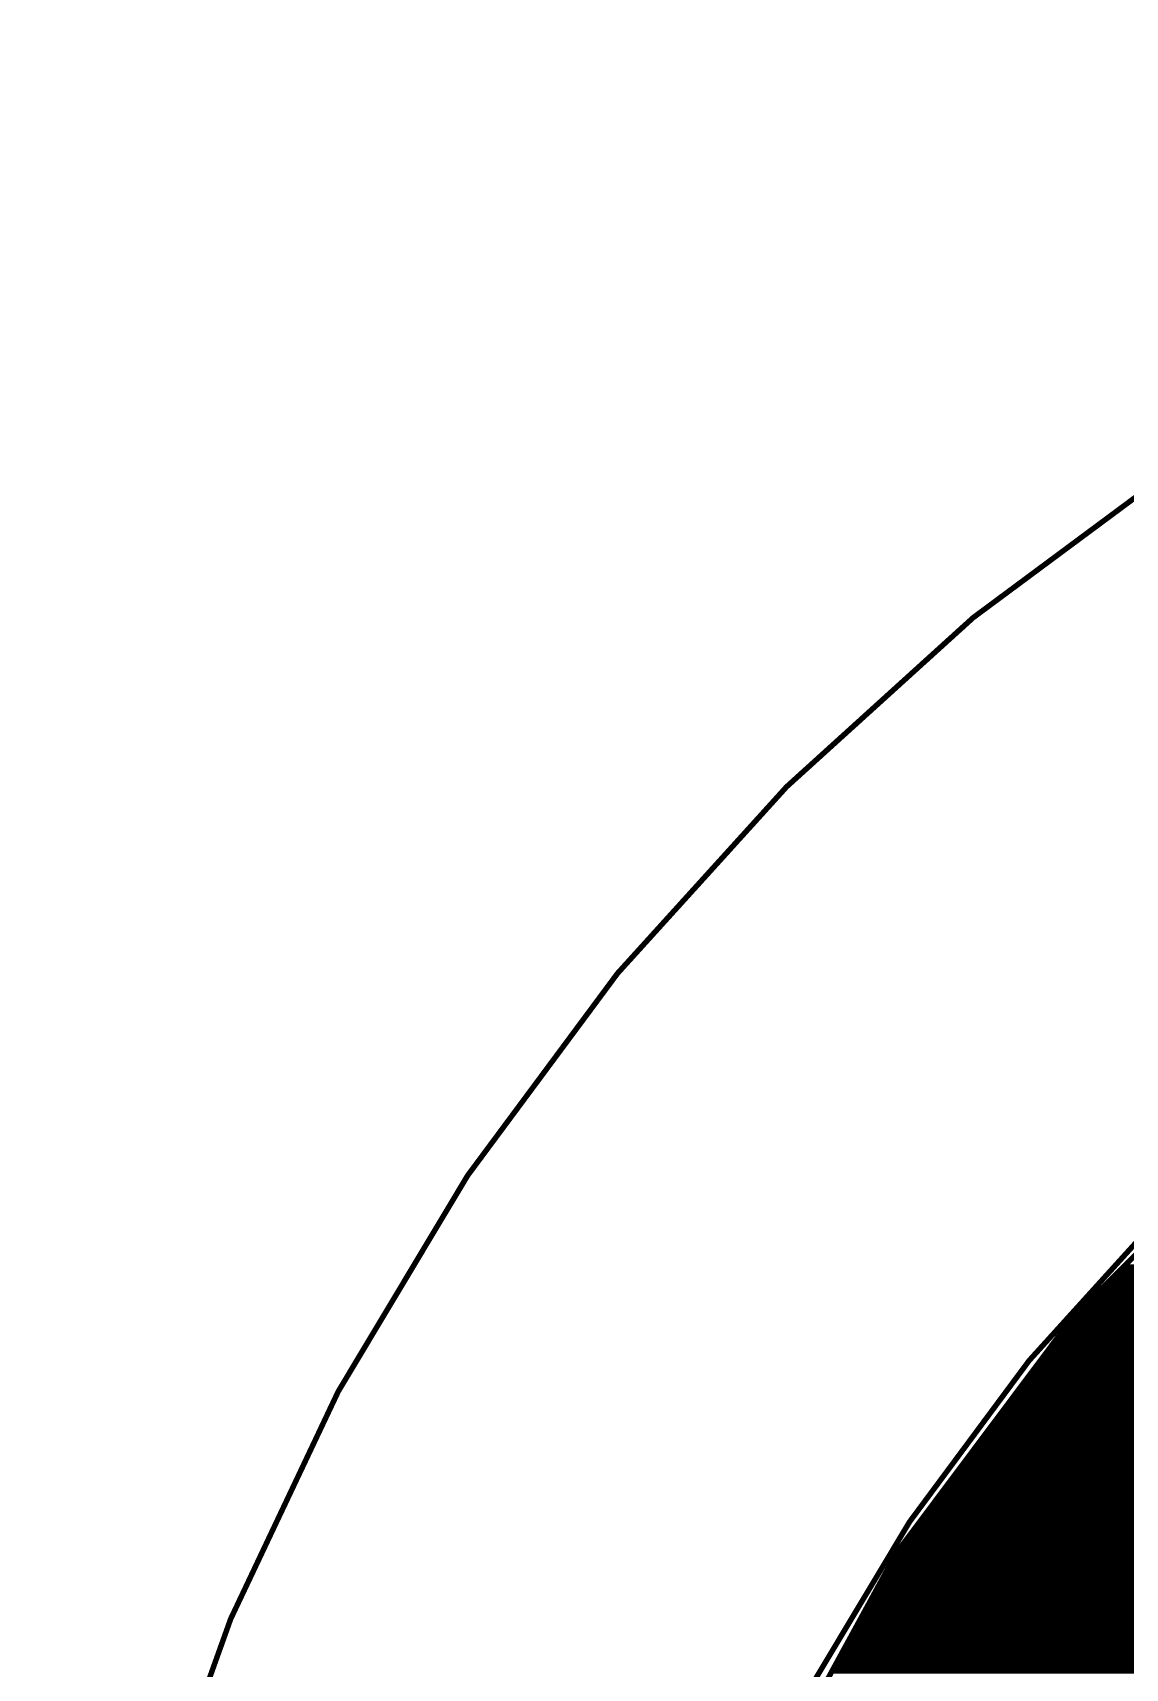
# Model space of a CAD drawing. Extents: x 4.96 to 14.37, y 2.4 to 11.81.
# Drawn here: x 4.962 to 6.964, y 8.815 to 11.812 of the extents above; entities that cross this region are included whole.
import ezdxf

# ---------------------------------------------------------------- set-up
doc = ezdxf.new("R2010")
doc.units = 0
for name, color, linetype in [('1', 12, 'CONTINUOUS'), ('20', 31, 'CONTINUOUS'), ('51', 253, 'CONTINUOUS')]:
    doc.layers.add(name, color=color, linetype=linetype)

msp = doc.modelspace()

# ---------------------------------------------------------------- linework, layer by layer
at = {"layer": '1', "const_width": 0.01}
for points in [[(6.8659, 9.4557), (7.2443, 9.8341)], [(6.8659, 9.4557), (7.2443, 9.8341)], [(6.9402, 9.53), (12.4598, 9.53)], [(6.9402, 9.53), (9.3853, 9.53)], [(6.9502, 9.54), (12.4498, 9.54)], [(6.9502, 9.54), (9.5347, 9.54)], [(6.9602, 9.55), (12.4398, 9.55)], [(6.9602, 9.55), (12.4398, 9.55)], [(6.9102, 9.5), (12.4898, 9.5)], [(6.9102, 9.5), (9.2734, 9.5)], [(6.9202, 9.51), (12.4798, 9.51)], [(6.9202, 9.51), (9.3107, 9.51)], [(6.9302, 9.52), (12.4698, 9.52)], [(6.9302, 9.52), (9.348, 9.52)], [(6.8802, 9.47), (12.5198, 9.47)], [(6.8802, 9.47), (9.091, 9.47)], [(6.8902, 9.48), (12.5098, 9.48)], [(6.8902, 9.48), (9.1102, 9.48)], [(6.9002, 9.49), (12.4998, 9.49)], [(6.9002, 9.49), (9.187, 9.49)], [(6.5453, 9.0274), (6.8659, 9.4557)], [(6.5453, 9.0274), (6.8659, 9.4557)], [(6.8542, 9.44), (12.5458, 9.44)], [(6.8542, 9.44), (8.9574, 9.44)], [(6.8617, 9.45), (12.5383, 9.45)], [(6.8617, 9.45), (9.0525, 9.45)], [(6.8702, 9.46), (12.5298, 9.46)], [(6.8702, 9.46), (9.0717, 9.46)], [(6.8317, 9.41), (12.5683, 9.41)], [(6.8317, 9.41), (8.893, 9.41)], [(6.8392, 9.42), (12.5608, 9.42)], [(6.8392, 9.42), (8.9145, 9.42)], [(6.8467, 9.43), (12.5533, 9.43)], [(6.8467, 9.43), (8.9359, 9.43)], [(6.8093, 9.38), (12.5907, 9.38)], [(6.8093, 9.38), (8.8255, 9.38)], [(6.8167, 9.39), (12.5833, 9.39)], [(6.8167, 9.39), (8.8502, 9.39)], [(6.8242, 9.4), (12.5758, 9.4)], [(6.8242, 9.4), (8.8716, 9.4)], [(6.7868, 9.35), (12.6132, 9.35)], [(6.7868, 9.35), (8.7135, 9.35)], [(6.7943, 9.36), (12.6057, 9.36)], [(6.7943, 9.36), (8.7509, 9.36)], [(6.8018, 9.37), (12.5982, 9.37)], [(6.8018, 9.37), (8.7882, 9.37)], [(6.7643, 9.32), (12.6357, 9.32)], [(6.7643, 9.32), (8.6625, 9.32)], [(6.7718, 9.33), (12.6282, 9.33)], [(6.7718, 9.33), (8.6756, 9.33)], [(6.7793, 9.34), (12.6207, 9.34)], [(6.7793, 9.34), (8.6886, 9.34)], [(6.7419, 9.29), (12.6581, 9.29)], [(6.7419, 9.29), (8.6077, 9.29)], [(6.7494, 9.3), (12.6506, 9.3)], [(6.7494, 9.3), (8.6365, 9.3)], [(6.7568, 9.31), (12.6432, 9.31)], [(6.7568, 9.31), (8.6495, 9.31)], [(6.7194, 9.26), (12.6806, 9.26)], [(6.7194, 9.26), (8.525, 9.26)], [(6.7269, 9.27), (12.6731, 9.27)], [(6.7269, 9.27), (8.5393, 9.27)], [(6.7344, 9.28), (12.6656, 9.28)], [(6.7344, 9.28), (8.5626, 9.28)], [(6.697, 9.23), (12.703, 9.23)], [(6.697, 9.23), (8.4822, 9.23)], [(6.7044, 9.24), (12.6956, 9.24)], [(6.7044, 9.24), (8.4964, 9.24)], [(6.7119, 9.25), (12.6881, 9.25)], [(6.7119, 9.25), (8.5107, 9.25)], [(6.6745, 9.2), (12.7255, 9.2)], [(6.6745, 9.2), (8.4393, 9.2)], [(6.682, 9.21), (12.718, 9.21)], [(6.682, 9.21), (8.4536, 9.21)], [(6.6895, 9.22), (12.7105, 9.22)], [(6.6895, 9.22), (8.4679, 9.22)], [(6.652, 9.17), (12.748, 9.17)], [(6.652, 9.17), (8.3784, 9.17)], [(6.6595, 9.18), (12.7405, 9.18)], [(6.6595, 9.18), (8.3998, 9.18)], [(6.667, 9.19), (12.733, 9.19)], [(6.667, 9.19), (8.4212, 9.19)], [(6.6296, 9.14), (12.7704, 9.14)], [(6.6296, 9.14), (8.314, 9.14)], [(6.6371, 9.15), (12.7629, 9.15)], [(6.6371, 9.15), (8.3355, 9.15)], [(6.6446, 9.16), (12.7554, 9.16)], [(6.6446, 9.16), (8.3569, 9.16)], [(6.6071, 9.11), (12.7929, 9.11)], [(6.6071, 9.11), (8.2804, 9.11)], [(6.6146, 9.12), (12.7854, 9.12)], [(6.6146, 9.12), (8.2896, 9.12)], [(6.6221, 9.13), (12.7779, 9.13)], [(6.6221, 9.13), (8.2987, 9.13)], [(6.5847, 9.08), (12.8153, 9.08)], [(6.5847, 9.08), (8.2529, 9.08)], [(6.5922, 9.09), (12.8078, 9.09)], [(6.5922, 9.09), (8.2621, 9.09)], [(6.5996, 9.1), (12.8004, 9.1)], [(6.5996, 9.1), (8.2712, 9.1)], [(6.5622, 9.05), (12.8378, 9.05)], [(6.5622, 9.05), (8.1891, 9.05)], [(6.5697, 9.06), (12.8303, 9.06)], [(6.5697, 9.06), (8.2133, 9.06)], [(6.5772, 9.07), (12.8228, 9.07)], [(6.5772, 9.07), (8.2374, 9.07)], [(6.2889, 8.5578), (6.5453, 9.0274)], [(6.2889, 8.5578), (6.5453, 9.0274)], [(6.5413, 9.02), (12.8587, 9.02)], [(6.5413, 9.02), (8.1488, 9.02)], [(6.5472, 9.03), (12.8528, 9.03)], [(6.5472, 9.03), (8.1588, 9.03)], [(6.5547, 9.04), (12.8453, 9.04)], [(6.5547, 9.04), (8.1688, 9.04)], [(6.5249, 8.99), (12.8751, 8.99)], [(6.5249, 8.99), (8.1188, 8.99)], [(6.5303, 9), (12.8697, 9)], [(6.5303, 9), (8.1288, 9)], [(6.5358, 9.01), (12.8642, 9.01)], [(6.5358, 9.01), (8.1388, 9.01)], [(6.5085, 8.96), (12.8915, 8.96)], [(6.5085, 8.96), (8.0888, 8.96)], [(6.514, 8.97), (12.886, 8.97)], [(6.514, 8.97), (8.0988, 8.97)], [(6.5194, 8.98), (12.8806, 8.98)], [(6.5194, 8.98), (8.1088, 8.98)], [(6.4921, 8.93), (12.9079, 8.93)], [(6.4921, 8.93), (8.0537, 8.93)], [(6.4976, 8.94), (12.9024, 8.94)], [(6.4976, 8.94), (8.068, 8.94)], [(6.503, 8.95), (12.897, 8.95)], [(6.503, 8.95), (8.0788, 8.95)], [(6.4757, 8.9), (12.9243, 8.9)], [(6.4757, 8.9), (8.0109, 8.9)], [(6.4812, 8.91), (12.9188, 8.91)], [(6.4812, 8.91), (8.0251, 8.91)], [(6.4867, 8.92), (12.9133, 8.92)], [(6.4867, 8.92), (8.0394, 8.92)], [(6.4594, 8.87), (12.9406, 8.87)], [(6.4594, 8.87), (7.968, 8.87)], [(6.4648, 8.88), (12.9352, 8.88)], [(6.4648, 8.88), (7.9823, 8.88)], [(6.4703, 8.89), (12.9297, 8.89)], [(6.4703, 8.89), (7.9966, 8.89)], [(6.443, 8.84), (12.957, 8.84)], [(6.443, 8.84), (7.941, 8.84)], [(6.4484, 8.85), (12.9516, 8.85)], [(6.4484, 8.85), (7.9474, 8.85)], [(6.4539, 8.86), (12.9461, 8.86)], [(6.4539, 8.86), (7.9538, 8.86)], [(6.4266, 8.81), (12.9734, 8.81)], [(6.4266, 8.81), (7.9219, 8.81)], [(6.432, 8.82), (12.968, 8.82)], [(6.432, 8.82), (7.9283, 8.82)], [(6.4375, 8.83), (12.9625, 8.83)], [(6.4375, 8.83), (7.9346, 8.83)]]:
    msp.add_lwpolyline(points, dxfattribs=at)
at = {"layer": '1', "const_width": 0.005}
for points in [[(6.9402, 9.5325, 1), (6.9402, 9.5275)], [(6.9402, 9.5325, 1), (6.9402, 9.5275)], [(6.9502, 9.5425, 1), (6.9502, 9.5375)], [(6.9502, 9.5425, 1), (6.9502, 9.5375)], [(6.9602, 9.5525, 1), (6.9602, 9.5475)], [(6.9602, 9.5525, 1), (6.9602, 9.5475)], [(6.9102, 9.5025, 1), (6.9102, 9.4975)], [(6.9102, 9.5025, 1), (6.9102, 9.4975)], [(6.9202, 9.5125, 1), (6.9202, 9.5075)], [(6.9202, 9.5125, 1), (6.9202, 9.5075)], [(6.9302, 9.5225, 1), (6.9302, 9.5175)], [(6.9302, 9.5225, 1), (6.9302, 9.5175)], [(6.8802, 9.4725, 1), (6.8802, 9.4675)], [(6.8802, 9.4725, 1), (6.8802, 9.4675)], [(6.8902, 9.4825, 1), (6.8902, 9.4775)], [(6.8902, 9.4825, 1), (6.8902, 9.4775)], [(6.9002, 9.4925, 1), (6.9002, 9.4875)], [(6.9002, 9.4925, 1), (6.9002, 9.4875)], [(6.8542, 9.4425, 1), (6.8542, 9.4375)], [(6.8542, 9.4425, 1), (6.8542, 9.4375)], [(6.8617, 9.4525, 1), (6.8617, 9.4475)], [(6.8617, 9.4525, 1), (6.8617, 9.4475)], [(6.8642, 9.4575, 1), (6.8677, 9.454)], [(6.8642, 9.4575, 1), (6.8677, 9.454)], [(6.8679, 9.4542, 1), (6.8639, 9.4572)], [(6.8679, 9.4542, 1), (6.8639, 9.4572)], [(6.8702, 9.4625, 1), (6.8702, 9.4575)], [(6.8702, 9.4625, 1), (6.8702, 9.4575)], [(6.8317, 9.4125, 1), (6.8317, 9.4075)], [(6.8317, 9.4125, 1), (6.8317, 9.4075)], [(6.8392, 9.4225, 1), (6.8392, 9.4175)], [(6.8392, 9.4225, 1), (6.8392, 9.4175)], [(6.8467, 9.4325, 1), (6.8467, 9.4275)], [(6.8467, 9.4325, 1), (6.8467, 9.4275)], [(6.8093, 9.3825, 1), (6.8093, 9.3775)], [(6.8093, 9.3825, 1), (6.8093, 9.3775)], [(6.8167, 9.3925, 1), (6.8167, 9.3875)], [(6.8167, 9.3925, 1), (6.8167, 9.3875)], [(6.8242, 9.4025, 1), (6.8242, 9.3975)], [(6.8242, 9.4025, 1), (6.8242, 9.3975)], [(6.7868, 9.3525, 1), (6.7868, 9.3475)], [(6.7868, 9.3525, 1), (6.7868, 9.3475)], [(6.7943, 9.3625, 1), (6.7943, 9.3575)], [(6.7943, 9.3625, 1), (6.7943, 9.3575)], [(6.8018, 9.3725, 1), (6.8018, 9.3675)], [(6.8018, 9.3725, 1), (6.8018, 9.3675)], [(6.7643, 9.3225, 1), (6.7643, 9.3175)], [(6.7643, 9.3225, 1), (6.7643, 9.3175)], [(6.7718, 9.3325, 1), (6.7718, 9.3275)], [(6.7718, 9.3325, 1), (6.7718, 9.3275)], [(6.7793, 9.3425, 1), (6.7793, 9.3375)], [(6.7793, 9.3425, 1), (6.7793, 9.3375)], [(6.7419, 9.2925, 1), (6.7419, 9.2875)], [(6.7419, 9.2925, 1), (6.7419, 9.2875)], [(6.7494, 9.3025, 1), (6.7494, 9.2975)], [(6.7494, 9.3025, 1), (6.7494, 9.2975)], [(6.7568, 9.3125, 1), (6.7568, 9.3075)], [(6.7568, 9.3125, 1), (6.7568, 9.3075)], [(6.7194, 9.2625, 1), (6.7194, 9.2575)], [(6.7194, 9.2625, 1), (6.7194, 9.2575)], [(6.7269, 9.2725, 1), (6.7269, 9.2675)], [(6.7269, 9.2725, 1), (6.7269, 9.2675)], [(6.7344, 9.2825, 1), (6.7344, 9.2775)], [(6.7344, 9.2825, 1), (6.7344, 9.2775)], [(6.697, 9.2325, 1), (6.697, 9.2275)], [(6.697, 9.2325, 1), (6.697, 9.2275)], [(6.7044, 9.2425, 1), (6.7044, 9.2375)], [(6.7044, 9.2425, 1), (6.7044, 9.2375)], [(6.7119, 9.2525, 1), (6.7119, 9.2475)], [(6.7119, 9.2525, 1), (6.7119, 9.2475)], [(6.6745, 9.2025, 1), (6.6745, 9.1975)], [(6.6745, 9.2025, 1), (6.6745, 9.1975)], [(6.682, 9.2125, 1), (6.682, 9.2075)], [(6.682, 9.2125, 1), (6.682, 9.2075)], [(6.6895, 9.2225, 1), (6.6895, 9.2175)], [(6.6895, 9.2225, 1), (6.6895, 9.2175)], [(6.652, 9.1725, 1), (6.652, 9.1675)], [(6.652, 9.1725, 1), (6.652, 9.1675)], [(6.6595, 9.1825, 1), (6.6595, 9.1775)], [(6.6595, 9.1825, 1), (6.6595, 9.1775)], [(6.667, 9.1925, 1), (6.667, 9.1875)], [(6.667, 9.1925, 1), (6.667, 9.1875)], [(6.6296, 9.1425, 1), (6.6296, 9.1375)], [(6.6296, 9.1425, 1), (6.6296, 9.1375)], [(6.6371, 9.1525, 1), (6.6371, 9.1475)], [(6.6371, 9.1525, 1), (6.6371, 9.1475)], [(6.6446, 9.1625, 1), (6.6446, 9.1575)], [(6.6446, 9.1625, 1), (6.6446, 9.1575)], [(6.6071, 9.1125, 1), (6.6071, 9.1075)], [(6.6071, 9.1125, 1), (6.6071, 9.1075)], [(6.6146, 9.1225, 1), (6.6146, 9.1175)], [(6.6146, 9.1225, 1), (6.6146, 9.1175)], [(6.6221, 9.1325, 1), (6.6221, 9.1275)], [(6.6221, 9.1325, 1), (6.6221, 9.1275)], [(6.5847, 9.0825, 1), (6.5847, 9.0775)], [(6.5847, 9.0825, 1), (6.5847, 9.0775)], [(6.5922, 9.0925, 1), (6.5922, 9.0875)], [(6.5922, 9.0925, 1), (6.5922, 9.0875)], [(6.5996, 9.1025, 1), (6.5996, 9.0975)], [(6.5996, 9.1025, 1), (6.5996, 9.0975)], [(6.5622, 9.0525, 1), (6.5622, 9.0475)], [(6.5622, 9.0525, 1), (6.5622, 9.0475)], [(6.5697, 9.0625, 1), (6.5697, 9.0575)], [(6.5697, 9.0625, 1), (6.5697, 9.0575)], [(6.5772, 9.0725, 1), (6.5772, 9.0675)], [(6.5772, 9.0725, 1), (6.5772, 9.0675)], [(6.5413, 9.0225, 1), (6.5413, 9.0175)], [(6.5413, 9.0225, 1), (6.5413, 9.0175)], [(6.5433, 9.0289, 1), (6.5473, 9.0259)], [(6.5433, 9.0289, 1), (6.5473, 9.0259)], [(6.5475, 9.0262, 1), (6.5431, 9.0286)], [(6.5475, 9.0262, 1), (6.5431, 9.0286)], [(6.5472, 9.0325, 1), (6.5472, 9.0275)], [(6.5472, 9.0325, 1), (6.5472, 9.0275)], [(6.5547, 9.0425, 1), (6.5547, 9.0375)], [(6.5547, 9.0425, 1), (6.5547, 9.0375)], [(6.5249, 8.9925, 1), (6.5249, 8.9875)], [(6.5249, 8.9925, 1), (6.5249, 8.9875)], [(6.5303, 9.0025, 1), (6.5303, 8.9975)], [(6.5303, 9.0025, 1), (6.5303, 8.9975)], [(6.5358, 9.0125, 1), (6.5358, 9.0075)], [(6.5358, 9.0125, 1), (6.5358, 9.0075)], [(6.5085, 8.9625, 1), (6.5085, 8.9575)], [(6.5085, 8.9625, 1), (6.5085, 8.9575)], [(6.514, 8.9725, 1), (6.514, 8.9675)], [(6.514, 8.9725, 1), (6.514, 8.9675)], [(6.5194, 8.9825, 1), (6.5194, 8.9775)], [(6.5194, 8.9825, 1), (6.5194, 8.9775)], [(6.4921, 8.9325, 1), (6.4921, 8.9275)], [(6.4921, 8.9325, 1), (6.4921, 8.9275)], [(6.4976, 8.9425, 1), (6.4976, 8.9375)], [(6.4976, 8.9425, 1), (6.4976, 8.9375)], [(6.503, 8.9525, 1), (6.503, 8.9475)], [(6.503, 8.9525, 1), (6.503, 8.9475)], [(6.4757, 8.9025, 1), (6.4757, 8.8975)], [(6.4757, 8.9025, 1), (6.4757, 8.8975)], [(6.4812, 8.9125, 1), (6.4812, 8.9075)], [(6.4812, 8.9125, 1), (6.4812, 8.9075)], [(6.4867, 8.9225, 1), (6.4867, 8.9175)], [(6.4867, 8.9225, 1), (6.4867, 8.9175)], [(6.4594, 8.8725, 1), (6.4594, 8.8675)], [(6.4594, 8.8725, 1), (6.4594, 8.8675)], [(6.4648, 8.8825, 1), (6.4648, 8.8775)], [(6.4648, 8.8825, 1), (6.4648, 8.8775)], [(6.4703, 8.8925, 1), (6.4703, 8.8875)], [(6.4703, 8.8925, 1), (6.4703, 8.8875)], [(6.443, 8.8425, 1), (6.443, 8.8375)], [(6.443, 8.8425, 1), (6.443, 8.8375)], [(6.4484, 8.8525, 1), (6.4484, 8.8475)], [(6.4484, 8.8525, 1), (6.4484, 8.8475)], [(6.4539, 8.8625, 1), (6.4539, 8.8575)], [(6.4539, 8.8625, 1), (6.4539, 8.8575)], [(6.432, 8.8225, 1), (6.432, 8.8175)], [(6.432, 8.8225, 1), (6.432, 8.8175)], [(6.4375, 8.8325, 1), (6.4375, 8.8275)], [(6.4375, 8.8325, 1), (6.4375, 8.8275)]]:
    msp.add_lwpolyline(points, format="xyb", dxfattribs=at)
at = {"layer": '20', "const_width": 0.01}
msp.add_lwpolyline([(9.6667, 2.4067, 1), (9.6667, 11.8067, 1), (9.6667, 2.4067)], format="xyb", dxfattribs=at)
at = {"layer": '51', "const_width": 0.01}
msp.add_lwpolyline([(9.6867, 3.25, 1), (9.6867, 10.75, 1), (9.6867, 3.25)], format="xyb", dxfattribs=at)

doc.saveas('drawing.dxf')
